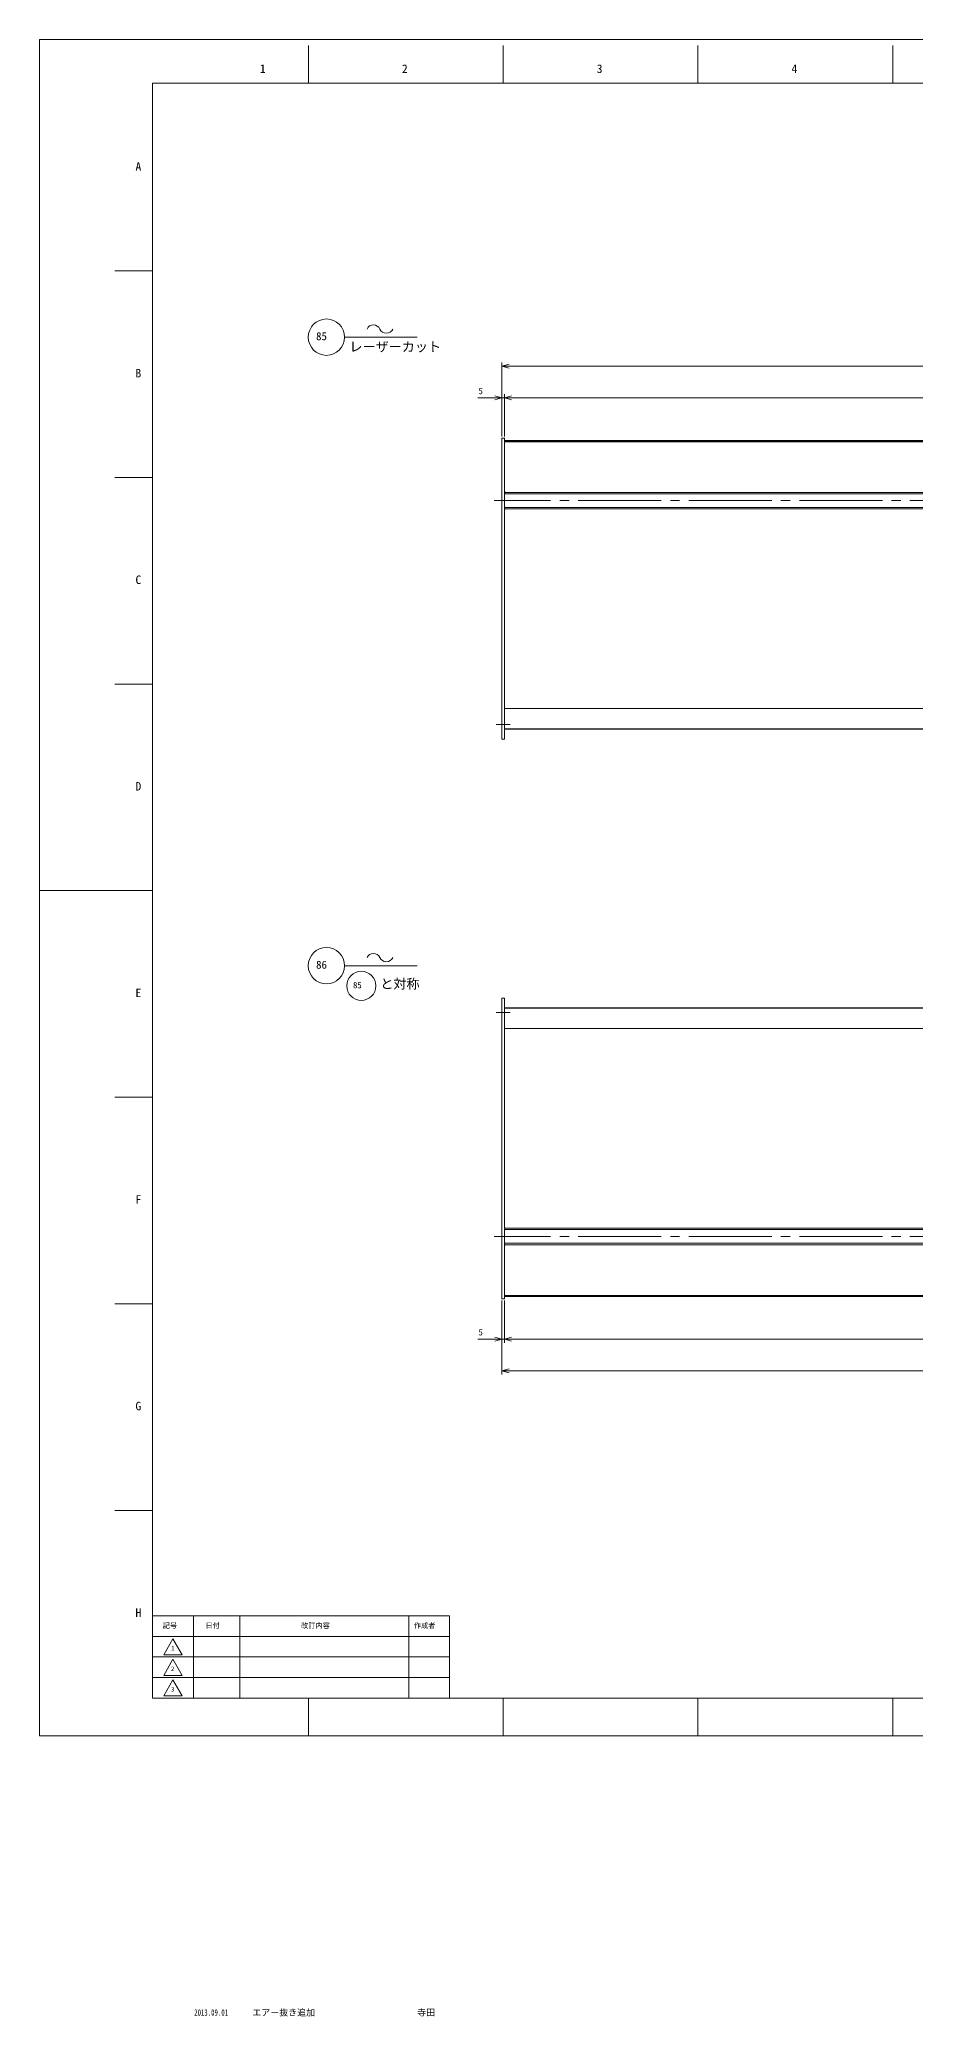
# Model space of a CAD drawing. Units: millimetres at full size. Extents: x -2485 to 2485, y -2357 to 1763.
# Drawn here: x -2485 to -679, y -2313 to 1763 of the extents above; entities that cross this region are included whole.
import ezdxf
from ezdxf.enums import TextEntityAlignment as Align

# ---------------------------------------------------------------- set-up
doc = ezdxf.new("R2010")
doc.units = ezdxf.units.MM
doc.header["$LTSCALE"] = 18.997
doc.linetypes.add('CHAIN2', pattern=[12, 9, -1, 1, -1])
for name, color, linetype, lineweight in [('0-0_90_FRAME', 2, 'Continuous', 9), ('0-1_91_BLANK', 6, 'Continuous', 9), ('0-2_08_DIM', 3, 'Continuous', 9), ('0-3_05_CENTER', 2, 'CHAIN2', 9), ('0-4_04_HIDDEN', 7, 'Continuous', 9), ('0-5_0', 134, 'Continuous', 9)]:
    doc.layers.add(name, color=color, linetype=linetype, lineweight=lineweight)
doc.styles.add('ＭＳ ゴシック', font='')
doc.styles.add('ＭＳ Ｐゴシック', font='')
doc.styles.get('ＭＳ ゴシック').set_extended_font_data('MS Gothic')
doc.styles.get('ＭＳ Ｐゴシック').set_extended_font_data('MS PGothic')

# ---------------------------------------------------------------- blocks, each defined once
blk = doc.blocks.new('p1ba05')
at = {"layer": '0-2_08_DIM'}
for centre, start, end in [((-2.954, 0.285), 24.22764, 155.57578), ((0, 1.621), 204.22764, 335.57578)]:
    blk.add_arc(centre, 1.621, start, end, dxfattribs=at)
blk = doc.blocks.new('AM_BALLOON1')
at = {"layer": '0-2_08_DIM'}
blk.add_circle((0, 0), 5, dxfattribs=at)
blk = doc.blocks.new('_Open30')
at = {"layer": '0-2_08_DIM'}
blk.add_line((0, 0), (-1, 0), dxfattribs=at)
blk.add_lwpolyline([(-1, 0.268), (0, 0), (-1, -0.268)], dxfattribs=at)

msp = doc.modelspace()

# ---------------------------------------------------------------- linework, layer by layer
at = {"layer": '0-0_90_FRAME'}
for p, q in [((-1930.35, 1673.39), (-1930.35, 1751.16)), ((-1528.75, 1673.39), (-1528.75, 1751.16)), ((-1127.15, 1673.39), (-1127.15, 1751.16)), ((-725.55, 1673.39), (-725.55, 1751.16)), ((-2251.53, 1286.18), (-2329.3, 1286.18)), ((-2251.53, 860.19), (-2329.3, 860.19)), ((-2251.53, 434.21), (-2329.3, 434.21)), ((-2251.53, -417.76), (-2329.3, -417.76)), ((-2251.53, -843.74), (-2329.3, -843.74)), ((-2251.53, -1269.72), (-2329.3, -1269.72)), ((-1930.35, -1734.36), (-1930.35, -1656.94)), ((-1528.75, -1734.36), (-1528.75, -1656.94)), ((-1127.15, -1734.36), (-1127.15, -1656.94)), ((-725.55, -1734.36), (-725.55, -1656.94))]:
    msp.add_line(p, q, dxfattribs=at)
at = {"layer": '0-0_90_FRAME', "color": 6}
msp.add_line((-2484.6, 8.23), (-2251.53, 8.23), dxfattribs=at)
at = {"layer": '0-0_90_FRAME', "color": 134}
for p, q in [((-2167.53, -1656.94), (-2167.53, -1487.22)), ((-2071.53, -1656.94), (-2071.53, -1487.22)), ((-1723.53, -1656.94), (-1723.53, -1487.22)), ((-2251.53, -1529.65), (-1639.53, -1529.65)), ((-2251.53, -1572.08), (-1639.53, -1572.08)), ((-2251.53, -1614.51), (-1639.53, -1614.51))]:
    msp.add_line(p, q, dxfattribs=at)
at = {"layer": '0-0_90_FRAME', "color": 6}
msp.add_lwpolyline([(-2251.53, -1656.94), (2406.83, -1656.94), (2406.83, 1673.39), (-2251.53, 1673.39)], close=True, dxfattribs=at)
at = {"layer": '0-0_90_FRAME', "color": 134}
for points in [[(-2251.53, -1656.94), (-1639.53, -1656.94), (-1639.53, -1487.22), (-2251.53, -1487.22)], [(-2228.62, -1567.57), (-2209.53, -1534.5), (-2190.43, -1567.57)], [(-2228.62, -1610), (-2209.53, -1576.93), (-2190.43, -1610)], [(-2228.62, -1652.43), (-2209.53, -1619.36), (-2190.43, -1652.43)]]:
    msp.add_lwpolyline(points, close=True, dxfattribs=at)
at = {"layer": '0-1_91_BLANK'}
msp.add_lwpolyline([(-2484.6, -1734.36), (2484.6, -1734.36), (2484.6, 1763.16), (-2484.6, 1763.16)], close=True, dxfattribs=at)
at = {"layer": '0-2_08_DIM'}
for p, q in [((-1855.55, 1149.42), (-1706.14, 1149.42)), ((-1531.3, 944.79), (-1531.3, 1096.9)), ((828.7, 1089.4), (-1516.3, 1089.4)), ((-1546.3, 1024.21), (-1580.8, 1024.21)), ((-1531.3, 944.79), (-1531.3, 1031.71)), ((-1526.3, 1024.21), (-1531.3, 1024.21)), ((-1526.3, 944.79), (-1526.3, 1031.71)), ((-1526.3, 944.79), (-1526.3, 1031.71)), ((823.7, 1024.21), (-1511.3, 1024.21)), ((-1511.3, 1024.21), (-1496.3, 1024.21)), ((-1855.55, -146.63), (-1706.14, -146.63)), ((-1531.3, -837.32), (-1531.3, -989.44)), ((-1531.3, -837.32), (-1531.3, -924.25)), ((-1526.3, -837.32), (-1526.3, -924.25)), ((-1526.3, -837.32), (-1526.3, -924.25)), ((-1546.3, -916.75), (-1580.8, -916.75)), ((-1526.3, -916.75), (-1531.3, -916.75)), ((823.7, -916.75), (-1511.3, -916.75)), ((-1511.3, -916.75), (-1496.3, -916.75)), ((828.7, -981.94), (-1516.3, -981.94))]:
    msp.add_line(p, q, dxfattribs=at)
at = {"layer": '0-3_05_CENTER'}
for p, q in [((848.64, 812.35), (-1547.08, 812.35)), ((-1543.33, 350.79), (-1514.35, 350.79)), ((-1543.33, -243.32), (-1514.35, -243.32)), ((848.64, -704.88), (-1547.08, -704.88))]:
    msp.add_line(p, q, dxfattribs=at)
at = {"layer": '0-4_04_HIDDEN'}
for p, q in [((838.7, 935.3), (-1526.3, 935.3)), ((838.7, 933.84), (-1526.3, 933.84)), ((838.7, 826.55), (-1526.3, 826.55)), ((838.7, 798.15), (-1526.3, 798.15)), ((838.7, 383.93), (-1526.3, 383.93)), ((838.7, 341.88), (-1526.3, 341.88)), ((838.7, -234.42), (-1526.3, -234.42)), ((838.7, -276.47), (-1526.3, -276.47)), ((838.7, -690.68), (-1526.3, -690.68)), ((838.7, -719.08), (-1526.3, -719.08)), ((838.7, -826.37), (-1526.3, -826.37)), ((838.7, -827.84), (-1526.3, -827.84))]:
    msp.add_line(p, q, dxfattribs=at)
at = {"layer": '0-5_0'}
for p, q in [((838.7, 936.28), (-1526.3, 936.28)), ((838.7, 829.35), (-1526.3, 829.35)), ((838.7, 795.35), (-1526.3, 795.35)), ((838.7, 340.9), (-1526.3, 340.9)), ((838.7, -233.44), (-1526.3, -233.44)), ((838.7, -687.88), (-1526.3, -687.88)), ((838.7, -721.88), (-1526.3, -721.88)), ((838.7, -828.82), (-1526.3, -828.82))]:
    msp.add_line(p, q, dxfattribs=at)
for points in [[(-1531.3, 941.04), (-1531.3, 320.83), (-1526.3, 320.83), (-1526.3, 941.04)], [(-1531.3, -833.57), (-1531.3, -213.37), (-1526.3, -213.37), (-1526.3, -833.57)]]:
    msp.add_lwpolyline(points, close=True, dxfattribs=at)
at = {"layer": '0-5_0', "color": 3}
for points in [[(-1526.3, 829.35), (-1526.3, 830.85), (-1524.8, 829.35)], [(-1526.3, 795.35), (-1526.3, 793.85), (-1524.8, 795.35)], [(-1526.3, -687.88), (-1526.3, -686.38), (-1524.8, -687.88)], [(-1526.3, -721.88), (-1526.3, -723.38), (-1524.8, -721.88)]]:
    msp.add_lwpolyline(points, close=True, dxfattribs=at)

# ---------------------------------------------------------------- block references
at = {"layer": '0-2_08_DIM'}
for name, p, xscale, yscale in [('AM_BALLOON1', (-1893.11, 1149.47), 7.5, 7.5), ('p1ba05', (-1769.66, 1157.63), 9, 9), ('_Open30', (-1531.3, 1024.21), 15, 15), ('AM_BALLOON1', (-1893.11, -146.58), 7.5, 7.5), ('p1ba05', (-1769.66, -138.42), 9, 9), ('AM_BALLOON1', (-1821.22, -188.23), 6, 6), ('_Open30', (-1531.3, -916.75), 15, 15)]:
    msp.add_blockref(name, p, dxfattribs=dict(at, xscale=xscale, yscale=yscale))
at = {"layer": '0-2_08_DIM', "xscale": 15, "yscale": 15, "rotation": 180}
for p in [(-1531.3, 1089.4), (-1526.3, 1024.21), (-1526.3, 1024.21), (-1526.3, -916.75), (-1526.3, -916.75), (-1531.3, -981.94)]:
    msp.add_blockref('_Open30', p, dxfattribs=at)

# ---------------------------------------------------------------- texts
at = {"layer": '0-0_90_FRAME', "color": 134}
for s, height, style, p in [('1', 17.6, 'ＭＳ ゴシック', (-2030.34, 1688.88)), ('2', 17.6, 'ＭＳ ゴシック', (-1737.55, 1688.88)), ('3', 17.6, 'ＭＳ ゴシック', (-1335.95, 1688.88)), ('4', 17.6, 'ＭＳ ゴシック', (-934.35, 1688.88)), ('A', 17.6, 'ＭＳ ゴシック', (-2286.86, 1487.17)), ('B', 17.6, 'ＭＳ ゴシック', (-2286.86, 1061.18)), ('C', 17.6, 'ＭＳ ゴシック', (-2286.86, 635.2)), ('D', 17.6, 'ＭＳ ゴシック', (-2286.86, 209.22)), ('E', 17.6, 'ＭＳ ゴシック', (-2286.86, -216.77)), ('F', 17.6, 'ＭＳ ゴシック', (-2286.86, -642.75)), ('G', 17.6, 'ＭＳ ゴシック', (-2286.86, -1068.73)), ('H', 17.6, 'ＭＳ ゴシック', (-2286.86, -1494.72)), ('記号', 10.56, 'ＭＳ Ｐゴシック', (-2230.47, -1515.64)), ('日付', 10.56, 'ＭＳ Ｐゴシック', (-2142.53, -1515.64)), ('改訂内容', 10.56, 'ＭＳ Ｐゴシック', (-1945.42, -1515.88)), ('作成者', 10.56, 'ＭＳ Ｐゴシック', (-1712.95, -1515.64)), ('1', 9.33, 'ＭＳ ゴシック', (-2213.66, -1561.41)), ('2', 9.33, 'ＭＳ ゴシック', (-2213.66, -1603.84)), ('3', 9.33, 'ＭＳ ゴシック', (-2213.66, -1646.26))]:
    msp.add_text(s, height=height, dxfattribs=dict(at, style=style)).set_placement(p, align=Align.BOTTOM_LEFT)
at = {"layer": '0-0_90_FRAME', "color": 3, "style": 'ＭＳ ゴシック', "width": 0.65}
msp.add_text('2013.09.01', height=13.2, dxfattribs=at).set_placement((-2165.87, -2315.82), align=Align.BOTTOM_LEFT)
at = {"layer": '0-0_90_FRAME', "color": 3, "style": 'ＭＳ ゴシック'}
for s, p in [('エアー抜き追加', (-2045.92, -2315.82)), ('寺田', (-1706.1, -2315.82))]:
    msp.add_text(s, height=13.2, dxfattribs=at).set_placement(p, align=Align.BOTTOM_LEFT)
at = {"layer": '0-2_08_DIM', "style": 'ＭＳ ゴシック'}
for s, height, p in [('レーザーカット', 19.79, (-1845.78, 1113.95)), ('5', 13.2, (-1579.62, 1027.97)), ('と対称', 19.79, (-1782.12, -199.77)), ('5', 13.2, (-1579.62, -912.99))]:
    msp.add_text(s, height=height, dxfattribs=at).set_placement(p, align=Align.BOTTOM_LEFT)
at = {"layer": '0-5_0', "style": 'ＭＳ ゴシック'}
for s, height, p in [('85', 16.5, (-1914.53, 1138.22)), ('86', 16.5, (-1914.53, -157.83)), ('85', 13.2, (-1838.36, -197.23))]:
    msp.add_text(s, height=height, dxfattribs=at).set_placement(p, align=Align.BOTTOM_LEFT)

doc.saveas('drawing.dxf')
